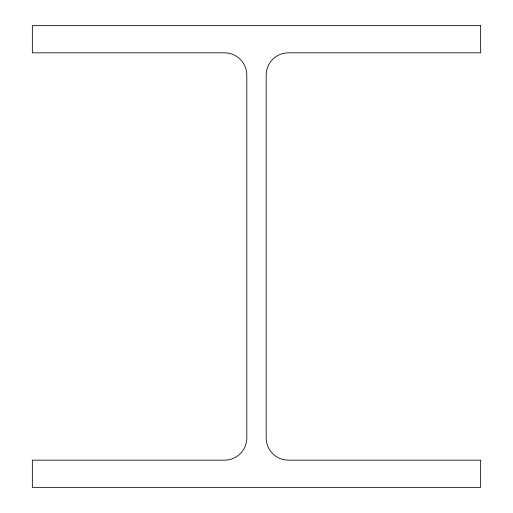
<?xml version="1.0" encoding="UTF-8"?>
<svg xmlns="http://www.w3.org/2000/svg" width="513" height="513" viewBox="0 0 513 513"><rect width="100%" height="100%" fill="white"/><g stroke="black" fill="none" stroke-linecap="round" stroke-linejoin="round"><path stroke-width="0.77" d="M480.649 25.65L32.351 25.65L32.351 52.833L224.553 52.833A22.264 22.264 0 0 1 246.817 75.097L246.817 437.903A22.264 22.264 0 0 1 224.553 460.167L32.351 460.167L32.351 487.35L480.649 487.35L480.649 460.167L288.447 460.167A22.264 22.264 0 0 1 266.183 437.903L266.183 75.097A22.264 22.264 0 0 1 288.447 52.833L480.649 52.833L480.649 25.65"/></g></svg>
